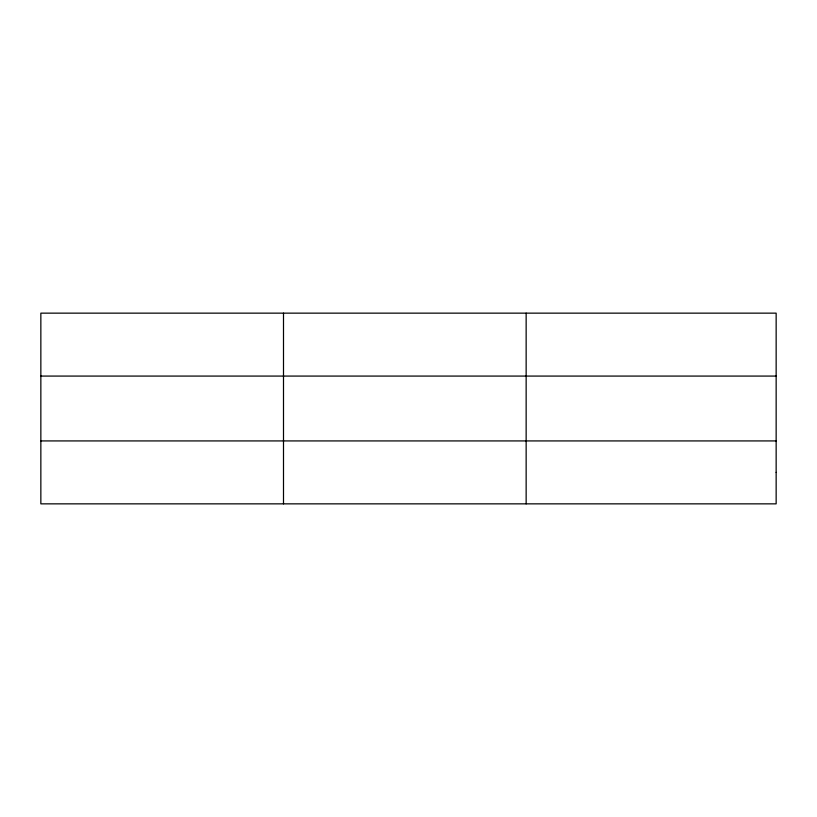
<?xml version="1.0" encoding="UTF-8"?>
<svg xmlns="http://www.w3.org/2000/svg" width="817" height="817" viewBox="0 0 817 817"><rect width="100%" height="100%" fill="white"/><g stroke="black" fill="none" stroke-linecap="round" stroke-linejoin="round"><path stroke-width="1.23" d="M283.499 503.854L283.499 313.146M526.148 503.854L526.148 313.146M40.85 376.075L776.15 376.075M40.85 440.925L776.15 440.925M776.15 472.389L776.15 503.854L40.85 503.854L40.85 313.146L776.15 313.146L776.15 472.389"/></g></svg>
